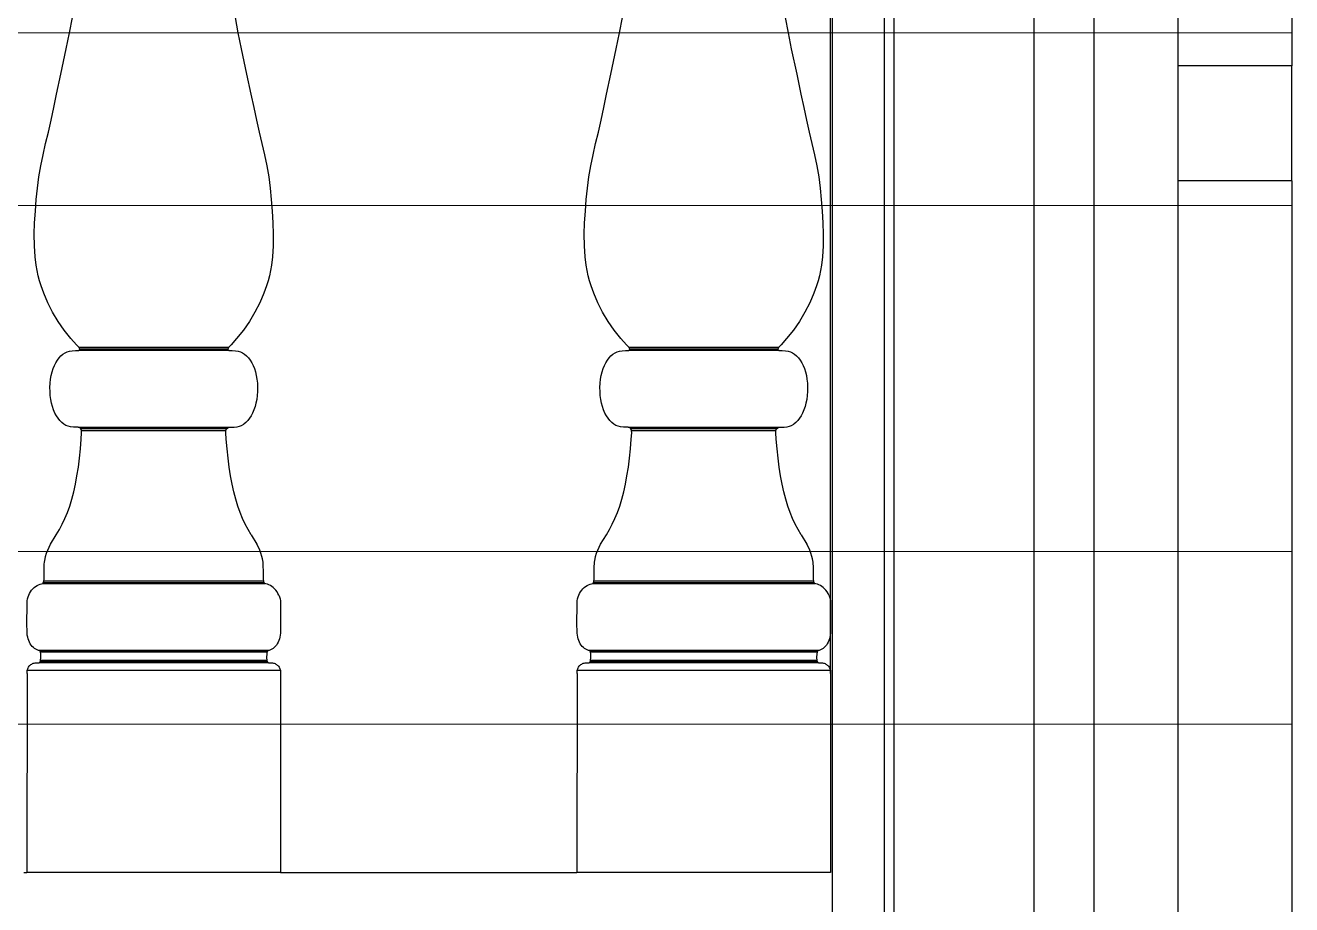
# Model space of a CAD drawing. Header units: inches. Extents: x 37.8 to 126.9, y 5.9 to 51.9.
# Drawn here: x 116.849 to 117.398, y 33.628 to 34.01 of the extents above; entities that cross this region are included whole.
import ezdxf

# ---------------------------------------------------------------- set-up
doc = ezdxf.new("R2010")
doc.units = ezdxf.units.IN
doc.header["$MEASUREMENT"] = 0
doc.layers.add('LAYER1', color=8, linetype='Continuous', lineweight=9)

msp = doc.modelspace()

# ---------------------------------------------------------------- hatches: boundary and pattern name
at = {"layer": 'LAYER1', "true_color": 0xc2b093}
h = msp.add_hatch(dxfattribs=at)
h.set_pattern_fill('ANSI32', color=253, scale=0.6, angle=135)
h.set_pattern_definition([(180, (290.93332, 359.28142), (-1e-17, -0.225), []), (180, (290.85832, 359.35642), (-1e-17, -0.225), [])])
h.paths.add_polyline_path([(106.05653, 37.34228), (106.05653, 37.54228), (106.05653, 37.59228), (106.05653, 37.99228), (106.05653, 38.04228), (106.05653, 38.44228), (106.05653, 38.49228), (106.05653, 38.84228), (107.05653, 38.84228), (107.05653, 38.49228), (107.05653, 38.44228), (107.05653, 38.04228), (107.05653, 37.99228), (107.05653, 37.59228), (107.05653, 37.54228), (107.05653, 37.34228)], flags=16)
h.paths.add_polyline_path([(107.99803, 37.34228), (107.99803, 37.54228), (107.99803, 37.59228), (107.99803, 37.99228), (107.99803, 38.04228), (107.99803, 38.44228), (107.99803, 38.49228), (107.99803, 38.84228), (108.99803, 38.84228), (108.99803, 38.49228), (108.99803, 38.44228), (108.99803, 38.04228), (108.99803, 37.99228), (108.99803, 37.59228), (108.99803, 37.54228), (108.99803, 37.34228)], flags=16)
h.paths.add_polyline_path([(116.59064, 26.14228), (116.59064, 26.94228), (117.19803, 26.94228), (117.19803, 26.14228)])
h.paths.add_polyline_path([(117.39803, 37.34228), (109.19803, 37.34228), (109.19803, 40.69228), (109.19803, 40.99228), (104.09803, 40.99228), (104.09803, 37.34228), (102.15807, 37.34228), (102.15807, 20.54228), (107.51799, 20.54228), (107.51799, 22.74228), (108.71799, 22.74228), (108.71799, 20.54228), (108.91799, 20.54228), (108.91799, 22.74228), (112.11799, 22.74228), (112.11799, 20.54228), (117.39803, 20.54228)])

# ---------------------------------------------------------------- linework, layer by layer
for p, q in [((117.1987, 34.39228), (117.1987, 33.99228)), ((117.2212, 34.39228), (117.2212, 33.99228)), ((117.22551, 34.39228), (117.22551, 33.99228)), ((117.2862, 34.39228), (117.2862, 33.99228)), ((117.3122, 34.39228), (117.3122, 33.99228)), ((117.3487, 34.39228), (117.3487, 33.99228)), ((117.39803, 34.39228), (117.39803, 33.99228)), ((117.19803, 33.99228), (117.19803, 34.24626)), ((116.86793, 34.00648), (116.86922, 34.01314)), ((116.9397, 34.01314), (116.94099, 34.00648)), ((117.1065, 34.00648), (117.10779, 34.01314)), ((117.17827, 34.01314), (117.17956, 34.00648)), ((116.8665, 33.99956), (116.86793, 34.00648)), ((116.94099, 34.00648), (116.94242, 33.99956)), ((117.10507, 33.99956), (117.1065, 34.00648)), ((117.17956, 34.00648), (117.18099, 33.99956)), ((116.86417, 33.98865), (116.8665, 33.99956)), ((116.94242, 33.99956), (116.94475, 33.98865)), ((117.10274, 33.98865), (117.10507, 33.99956)), ((117.18099, 33.99956), (117.18332, 33.98865)), ((117.19803, 33.94228), (117.19803, 33.99228)), ((117.1987, 33.99228), (117.1987, 33.94228)), ((117.2212, 33.99228), (117.2212, 33.94228)), ((117.22551, 33.99228), (117.22551, 33.94228)), ((117.2862, 33.99228), (117.2862, 33.94228)), ((117.3122, 33.99228), (117.3122, 33.94228)), ((117.39803, 33.99228), (117.3487, 33.99228)), ((117.3487, 33.99228), (117.3487, 33.94228)), ((117.39803, 33.94228), (117.39803, 33.99228)), ((116.86231, 33.97987), (116.86417, 33.98865)), ((116.94475, 33.98865), (116.9466, 33.97987)), ((117.10088, 33.97987), (117.10274, 33.98865)), ((117.18332, 33.98865), (117.18517, 33.97987)), ((116.86111, 33.97412), (116.86231, 33.97987)), ((116.9466, 33.97987), (116.9478, 33.97412)), ((117.09969, 33.97412), (117.10088, 33.97987)), ((117.18517, 33.97987), (117.18637, 33.97412)), ((116.85993, 33.96869), (116.86111, 33.97412)), ((116.9478, 33.97412), (116.94898, 33.96869)), ((117.0985, 33.96869), (117.09969, 33.97412)), ((117.18637, 33.97412), (117.18756, 33.96869)), ((116.85873, 33.96352), (116.85993, 33.96869)), ((116.94898, 33.96869), (116.95019, 33.96352)), ((117.0973, 33.96352), (117.0985, 33.96869)), ((117.18756, 33.96869), (117.18876, 33.96352)), ((116.85755, 33.95853), (116.85873, 33.96352)), ((116.95019, 33.96352), (116.95136, 33.95853)), ((117.09612, 33.95853), (117.0973, 33.96352)), ((117.18876, 33.96352), (117.18994, 33.95853)), ((116.85644, 33.95367), (116.85755, 33.95853)), ((116.95136, 33.95853), (116.95247, 33.95367)), ((117.09501, 33.95367), (117.09612, 33.95853)), ((117.18994, 33.95853), (117.19104, 33.95367)), ((116.85545, 33.94887), (116.85644, 33.95367)), ((116.95247, 33.95367), (116.95347, 33.94887)), ((117.09402, 33.94887), (117.09501, 33.95367)), ((117.19104, 33.95367), (117.19204, 33.94887)), ((116.85461, 33.94407), (116.85545, 33.94887)), ((116.95347, 33.94887), (116.9543, 33.94407)), ((117.09318, 33.94407), (117.09402, 33.94887)), ((117.19204, 33.94887), (117.19288, 33.94407)), ((116.85397, 33.9392), (116.85461, 33.94407)), ((116.9543, 33.94407), (116.95494, 33.9392)), ((117.09254, 33.9392), (117.09318, 33.94407)), ((117.19288, 33.94407), (117.19352, 33.9392)), ((117.198, 33.75774), (117.19803, 33.94228)), ((117.1987, 33.94228), (117.1987, 33.54228)), ((117.2212, 33.94228), (117.2212, 33.54228)), ((117.22551, 33.94228), (117.22551, 33.54228)), ((117.2862, 33.94228), (117.2862, 33.54228)), ((117.3122, 33.94228), (117.3122, 33.54228)), ((117.39803, 33.94228), (117.3487, 33.94228)), ((117.3487, 33.94228), (117.3487, 33.54228)), ((117.39803, 33.94228), (117.39803, 33.54228)), ((116.85348, 33.93425), (116.85397, 33.9392)), ((116.95494, 33.9392), (116.95543, 33.93425)), ((117.09206, 33.93425), (117.09254, 33.9392)), ((117.19352, 33.9392), (117.194, 33.93425)), ((116.85309, 33.92922), (116.85348, 33.93425)), ((116.95543, 33.93425), (116.95583, 33.92922)), ((117.09166, 33.92922), (117.09206, 33.93425)), ((117.194, 33.93425), (117.1944, 33.92922)), ((116.85263, 33.91915), (116.85278, 33.92418)), ((116.85278, 33.92418), (116.85309, 33.92922)), ((116.95583, 33.92922), (116.95613, 33.92418)), ((116.95613, 33.92418), (116.95629, 33.91915)), ((117.0912, 33.91915), (117.09136, 33.92418)), ((117.09136, 33.92418), (117.09166, 33.92922)), ((117.1944, 33.92922), (117.1947, 33.92418)), ((117.1947, 33.92418), (117.19486, 33.91915)), ((116.85268, 33.91419), (116.85263, 33.91915)), ((116.95629, 33.91915), (116.95624, 33.91419)), ((117.09125, 33.91419), (117.0912, 33.91915)), ((117.19486, 33.91915), (117.19481, 33.91419)), ((116.85299, 33.90932), (116.85268, 33.91419)), ((116.95624, 33.91419), (116.95593, 33.90932)), ((117.09156, 33.90932), (117.09125, 33.91419)), ((117.19481, 33.91419), (117.1945, 33.90932)), ((116.85342, 33.90576), (116.85299, 33.90932)), ((116.95593, 33.90932), (116.9555, 33.90576)), ((117.09199, 33.90576), (117.09156, 33.90932)), ((117.1945, 33.90932), (117.19407, 33.90576)), ((116.85382, 33.90345), (116.85342, 33.90576)), ((116.85431, 33.90117), (116.85382, 33.90345)), ((116.95509, 33.90345), (116.9546, 33.90117)), ((116.9555, 33.90576), (116.95509, 33.90345)), ((117.09239, 33.90345), (117.09199, 33.90576)), ((117.09289, 33.90117), (117.09239, 33.90345)), ((117.19367, 33.90345), (117.19317, 33.90117)), ((117.19407, 33.90576), (117.19367, 33.90345)), ((116.8549, 33.89895), (116.85431, 33.90117)), ((116.85557, 33.89676), (116.8549, 33.89895)), ((116.85672, 33.89355), (116.85557, 33.89676)), ((116.95335, 33.89676), (116.9522, 33.89355)), ((116.95402, 33.89895), (116.95335, 33.89676)), ((116.9546, 33.90117), (116.95402, 33.89895)), ((117.09347, 33.89895), (117.09289, 33.90117)), ((117.09414, 33.89676), (117.09347, 33.89895)), ((117.09529, 33.89355), (117.09414, 33.89676)), ((117.19192, 33.89676), (117.19077, 33.89355)), ((117.19259, 33.89895), (117.19192, 33.89676)), ((117.19317, 33.90117), (117.19259, 33.89895)), ((116.85851, 33.88937), (116.85672, 33.89355)), ((116.9522, 33.89355), (116.95041, 33.88937)), ((117.09708, 33.88937), (117.09529, 33.89355)), ((117.19077, 33.89355), (117.18898, 33.88937)), ((116.86058, 33.88531), (116.85851, 33.88937)), ((116.95041, 33.88937), (116.94833, 33.88531)), ((117.09916, 33.88531), (117.09708, 33.88937)), ((117.18898, 33.88937), (117.1869, 33.88531)), ((116.86295, 33.88138), (116.86058, 33.88531)), ((116.86561, 33.87758), (116.86295, 33.88138)), ((116.94596, 33.88138), (116.94331, 33.87758)), ((116.94833, 33.88531), (116.94596, 33.88138)), ((117.10152, 33.88138), (117.09916, 33.88531)), ((117.10418, 33.87758), (117.10152, 33.88138)), ((117.18454, 33.88138), (117.18188, 33.87758)), ((117.1869, 33.88531), (117.18454, 33.88138)), ((116.86855, 33.87389), (116.86561, 33.87758)), ((116.94331, 33.87758), (116.94036, 33.87389)), ((117.10712, 33.87389), (117.10418, 33.87758)), ((117.18188, 33.87758), (117.17893, 33.87389)), ((116.87095, 33.87121), (116.86855, 33.87389)), ((116.87205, 33.86997), (116.87095, 33.87121)), ((116.87175, 33.86875), (116.87224, 33.86896)), ((116.93687, 33.86997), (116.87205, 33.86997)), ((116.87234, 33.86937), (116.87205, 33.86997)), ((116.87224, 33.86896), (116.87234, 33.86937)), ((116.89803, 33.86896), (116.87224, 33.86896)), ((116.89803, 33.86937), (116.87234, 33.86937)), ((116.93658, 33.86937), (116.89803, 33.86937)), ((116.93668, 33.86896), (116.89803, 33.86896)), ((116.93687, 33.86997), (116.93658, 33.86937)), ((116.93658, 33.86937), (116.93668, 33.86896)), ((116.93668, 33.86896), (116.93717, 33.86875)), ((116.93796, 33.87121), (116.93687, 33.86997)), ((116.94036, 33.87389), (116.93796, 33.87121)), ((117.10952, 33.87121), (117.10712, 33.87389)), ((117.11062, 33.86997), (117.10952, 33.87121)), ((117.11032, 33.86875), (117.11081, 33.86896)), ((117.17544, 33.86997), (117.11062, 33.86997)), ((117.11091, 33.86937), (117.11062, 33.86997)), ((117.11081, 33.86896), (117.11091, 33.86937)), ((117.17525, 33.86896), (117.11081, 33.86896)), ((117.17515, 33.86937), (117.11091, 33.86937)), ((117.17544, 33.86997), (117.17515, 33.86937)), ((117.17515, 33.86937), (117.17525, 33.86896)), ((117.17525, 33.86896), (117.17574, 33.86875)), ((117.17653, 33.87121), (117.17544, 33.86997)), ((117.17893, 33.87389), (117.17653, 33.87121)), ((116.86195, 33.86343), (116.86263, 33.86455)), ((116.86263, 33.86455), (116.86338, 33.86554)), ((116.86338, 33.86554), (116.86419, 33.86641)), ((116.86419, 33.86641), (116.86505, 33.86714)), ((116.86505, 33.86714), (116.86596, 33.86773)), ((116.86596, 33.86773), (116.86691, 33.86818)), ((116.86691, 33.86818), (116.8679, 33.86847)), ((116.8679, 33.86847), (116.86902, 33.86864)), ((116.86902, 33.86864), (116.87049, 33.86871)), ((116.87049, 33.86871), (116.87175, 33.86875)), ((116.89803, 33.86875), (116.87175, 33.86875)), ((116.93717, 33.86875), (116.89803, 33.86875)), ((116.93717, 33.86875), (116.93843, 33.86871)), ((116.93843, 33.86871), (116.9399, 33.86864)), ((116.9399, 33.86864), (116.94102, 33.86847)), ((116.94102, 33.86847), (116.94201, 33.86818)), ((116.94201, 33.86818), (116.94296, 33.86773)), ((116.94296, 33.86773), (116.94387, 33.86714)), ((116.94387, 33.86714), (116.94473, 33.86641)), ((116.94473, 33.86641), (116.94553, 33.86554)), ((116.94553, 33.86554), (116.94628, 33.86455)), ((116.94628, 33.86455), (116.94696, 33.86343)), ((117.10052, 33.86343), (117.10121, 33.86455)), ((117.10121, 33.86455), (117.10195, 33.86554)), ((117.10195, 33.86554), (117.10276, 33.86641)), ((117.10276, 33.86641), (117.10362, 33.86714)), ((117.10362, 33.86714), (117.10453, 33.86773)), ((117.10453, 33.86773), (117.10548, 33.86818)), ((117.10548, 33.86818), (117.10647, 33.86847)), ((117.10647, 33.86847), (117.10759, 33.86864)), ((117.10759, 33.86864), (117.10906, 33.86871)), ((117.10906, 33.86871), (117.11032, 33.86875)), ((117.17574, 33.86875), (117.11032, 33.86875)), ((117.17574, 33.86875), (117.177, 33.86871)), ((117.177, 33.86871), (117.17847, 33.86864)), ((117.17847, 33.86864), (117.17959, 33.86847)), ((117.17959, 33.86847), (117.18058, 33.86818)), ((117.18058, 33.86818), (117.18153, 33.86773)), ((117.18153, 33.86773), (117.18244, 33.86714)), ((117.18244, 33.86714), (117.1833, 33.86641)), ((117.1833, 33.86641), (117.18411, 33.86554)), ((117.18411, 33.86554), (117.18485, 33.86455)), ((117.18485, 33.86455), (117.18554, 33.86343)), ((116.85997, 33.85787), (116.86035, 33.85941)), ((116.86035, 33.85941), (116.8608, 33.86086)), ((116.8608, 33.86086), (116.86134, 33.8622)), ((116.86134, 33.8622), (116.86195, 33.86343)), ((116.94696, 33.86343), (116.94758, 33.8622)), ((116.94758, 33.8622), (116.94811, 33.86086)), ((116.94811, 33.86086), (116.94857, 33.85941)), ((116.94857, 33.85941), (116.94894, 33.85787)), ((117.09855, 33.85787), (117.09892, 33.85941)), ((117.09892, 33.85941), (117.09937, 33.86086)), ((117.09937, 33.86086), (117.09991, 33.8622)), ((117.09991, 33.8622), (117.10052, 33.86343)), ((117.18554, 33.86343), (117.18615, 33.8622)), ((117.18615, 33.8622), (117.18669, 33.86086)), ((117.18669, 33.86086), (117.18714, 33.85941)), ((117.18714, 33.85941), (117.18751, 33.85787)), ((116.85943, 33.85274), (116.85951, 33.85452)), ((116.85945, 33.85097), (116.85943, 33.85274)), ((116.85951, 33.85452), (116.8597, 33.85624)), ((116.8597, 33.85624), (116.85997, 33.85787)), ((116.94894, 33.85787), (116.94922, 33.85624)), ((116.94922, 33.85624), (116.9494, 33.85452)), ((116.9494, 33.85452), (116.94948, 33.85274)), ((116.94948, 33.85274), (116.94946, 33.85097)), ((117.098, 33.85274), (117.09809, 33.85452)), ((117.09803, 33.85097), (117.098, 33.85274)), ((117.09809, 33.85452), (117.09827, 33.85624)), ((117.09827, 33.85624), (117.09855, 33.85787)), ((117.18751, 33.85787), (117.18779, 33.85624)), ((117.18779, 33.85624), (117.18797, 33.85452)), ((117.18797, 33.85452), (117.18805, 33.85274)), ((117.18805, 33.85274), (117.18803, 33.85097)), ((116.85958, 33.8492), (116.85945, 33.85097)), ((116.8598, 33.8475), (116.85958, 33.8492)), ((116.86012, 33.84589), (116.8598, 33.8475)), ((116.94911, 33.8475), (116.94879, 33.84589)), ((116.94933, 33.8492), (116.94911, 33.8475)), ((116.94946, 33.85097), (116.94933, 33.8492)), ((117.09815, 33.8492), (117.09803, 33.85097)), ((117.09838, 33.8475), (117.09815, 33.8492)), ((117.0987, 33.84589), (117.09838, 33.8475)), ((117.18768, 33.8475), (117.18736, 33.84589)), ((117.18791, 33.8492), (117.18768, 33.8475)), ((117.18803, 33.85097), (117.18791, 33.8492)), ((116.86053, 33.84436), (116.86012, 33.84589)), ((116.86103, 33.84293), (116.86053, 33.84436)), ((116.8616, 33.84161), (116.86103, 33.84293)), ((116.86224, 33.8404), (116.8616, 33.84161)), ((116.94732, 33.84161), (116.94668, 33.8404)), ((116.94789, 33.84293), (116.94732, 33.84161)), ((116.94838, 33.84436), (116.94789, 33.84293)), ((116.94879, 33.84589), (116.94838, 33.84436)), ((117.0991, 33.84436), (117.0987, 33.84589)), ((117.0996, 33.84293), (117.0991, 33.84436)), ((117.10017, 33.84161), (117.0996, 33.84293)), ((117.10081, 33.8404), (117.10017, 33.84161)), ((117.18589, 33.84161), (117.18525, 33.8404)), ((117.18646, 33.84293), (117.18589, 33.84161)), ((117.18695, 33.84436), (117.18646, 33.84293)), ((117.18736, 33.84589), (117.18695, 33.84436)), ((116.86295, 33.8393), (116.86224, 33.8404)), ((116.86372, 33.83833), (116.86295, 33.8393)), ((116.86455, 33.83749), (116.86372, 33.83833)), ((116.86543, 33.83679), (116.86455, 33.83749)), ((116.86636, 33.83624), (116.86543, 33.83679)), ((116.86733, 33.83585), (116.86636, 33.83624)), ((116.94158, 33.83585), (116.94255, 33.83624)), ((116.94255, 33.83624), (116.94348, 33.83679)), ((116.94436, 33.83749), (116.94348, 33.83679)), ((116.94519, 33.83833), (116.94436, 33.83749)), ((116.94596, 33.8393), (116.94519, 33.83833)), ((116.94668, 33.8404), (116.94596, 33.8393)), ((117.10152, 33.8393), (117.10081, 33.8404)), ((117.10229, 33.83833), (117.10152, 33.8393)), ((117.10313, 33.83749), (117.10229, 33.83833)), ((117.10401, 33.83679), (117.10313, 33.83749)), ((117.10493, 33.83624), (117.10401, 33.83679)), ((117.1059, 33.83585), (117.10493, 33.83624)), ((117.18016, 33.83585), (117.18112, 33.83624)), ((117.18112, 33.83624), (117.18205, 33.83679)), ((117.18293, 33.83749), (117.18205, 33.83679)), ((117.18376, 33.83833), (117.18293, 33.83749)), ((117.18454, 33.8393), (117.18376, 33.83833)), ((117.18525, 33.8404), (117.18454, 33.8393)), ((116.86834, 33.83561), (116.86733, 33.83585)), ((116.86961, 33.83548), (116.86834, 33.83561)), ((116.87079, 33.83543), (116.86961, 33.83548)), ((116.87167, 33.83541), (116.87079, 33.83543)), ((116.87237, 33.83518), (116.87167, 33.83541)), ((116.87167, 33.83541), (116.89803, 33.83541)), ((116.87286, 33.8347), (116.87237, 33.83518)), ((116.87237, 33.83518), (116.89803, 33.83518)), ((116.87313, 33.83397), (116.87286, 33.8347)), ((116.89803, 33.8347), (116.87286, 33.8347)), ((116.87301, 33.83027), (116.87318, 33.833)), ((116.87318, 33.833), (116.87313, 33.83397)), ((116.87313, 33.83397), (116.89803, 33.83397)), ((116.89803, 33.83541), (116.93725, 33.83541)), ((116.89803, 33.83518), (116.93654, 33.83518)), ((116.93605, 33.8347), (116.89803, 33.8347)), ((116.89803, 33.83397), (116.93578, 33.83397)), ((116.93573, 33.833), (116.93578, 33.83397)), ((116.9359, 33.83027), (116.93573, 33.833)), ((116.93578, 33.83397), (116.93605, 33.8347)), ((116.93605, 33.8347), (116.93654, 33.83518)), ((116.93654, 33.83518), (116.93725, 33.83541)), ((116.93725, 33.83541), (116.93812, 33.83543)), ((116.93812, 33.83543), (116.93931, 33.83548)), ((116.93931, 33.83548), (116.94057, 33.83561)), ((116.94057, 33.83561), (116.94158, 33.83585)), ((117.10691, 33.83561), (117.1059, 33.83585)), ((117.10818, 33.83548), (117.10691, 33.83561)), ((117.10937, 33.83543), (117.10818, 33.83548)), ((117.11024, 33.83541), (117.10937, 33.83543)), ((117.11094, 33.83518), (117.11024, 33.83541)), ((117.11024, 33.83541), (117.17582, 33.83541)), ((117.11143, 33.8347), (117.11094, 33.83518)), ((117.11094, 33.83518), (117.17511, 33.83518)), ((117.17463, 33.8347), (117.11143, 33.8347)), ((117.1117, 33.83397), (117.11143, 33.8347)), ((117.11158, 33.83027), (117.11176, 33.833)), ((117.1117, 33.83397), (117.17435, 33.83397)), ((117.11176, 33.833), (117.1117, 33.83397)), ((117.1743, 33.833), (117.17435, 33.83397)), ((117.17447, 33.83027), (117.1743, 33.833)), ((117.17435, 33.83397), (117.17463, 33.8347)), ((117.17463, 33.8347), (117.17511, 33.83518)), ((117.17511, 33.83518), (117.17582, 33.83541)), ((117.17582, 33.83541), (117.17669, 33.83543)), ((117.17669, 33.83543), (117.17788, 33.83548)), ((117.17788, 33.83548), (117.17914, 33.83561)), ((117.17914, 33.83561), (117.18016, 33.83585)), ((116.87225, 33.82197), (116.87267, 33.82604)), ((116.87267, 33.82604), (116.87301, 33.83027)), ((116.93624, 33.82604), (116.9359, 33.83027)), ((116.93667, 33.82197), (116.93624, 33.82604)), ((117.11082, 33.82197), (117.11124, 33.82604)), ((117.11124, 33.82604), (117.11158, 33.83027)), ((117.17482, 33.82604), (117.17447, 33.83027)), ((117.17524, 33.82197), (117.17482, 33.82604)), ((116.87174, 33.81807), (116.87225, 33.82197)), ((116.93717, 33.81807), (116.93667, 33.82197)), ((117.11031, 33.81807), (117.11082, 33.82197)), ((117.17575, 33.81807), (117.17524, 33.82197)), ((116.87048, 33.81078), (116.87115, 33.81434)), ((116.87115, 33.81434), (116.87174, 33.81807)), ((116.93776, 33.81434), (116.93717, 33.81807)), ((116.93843, 33.81078), (116.93776, 33.81434)), ((117.10905, 33.81078), (117.10972, 33.81434)), ((117.10972, 33.81434), (117.11031, 33.81807)), ((117.17633, 33.81434), (117.17575, 33.81807)), ((117.177, 33.81078), (117.17633, 33.81434)), ((116.86973, 33.80739), (116.87048, 33.81078)), ((116.93918, 33.80739), (116.93843, 33.81078)), ((117.1083, 33.80739), (117.10905, 33.81078)), ((117.17775, 33.80739), (117.177, 33.81078)), ((116.86799, 33.80119), (116.8689, 33.80418)), ((116.8689, 33.80418), (116.86973, 33.80739)), ((116.94002, 33.80418), (116.93918, 33.80739)), ((116.94093, 33.80119), (116.94002, 33.80418)), ((117.10656, 33.80119), (117.10747, 33.80418)), ((117.10747, 33.80418), (117.1083, 33.80739)), ((117.17859, 33.80418), (117.17775, 33.80739)), ((117.1795, 33.80119), (117.17859, 33.80418)), ((116.86592, 33.79583), (116.86699, 33.79842)), ((116.86699, 33.79842), (116.86799, 33.80119)), ((116.94192, 33.79842), (116.94093, 33.80119)), ((116.943, 33.79583), (116.94192, 33.79842)), ((117.10449, 33.79583), (117.10556, 33.79842)), ((117.10556, 33.79842), (117.10656, 33.80119)), ((117.1805, 33.79842), (117.1795, 33.80119)), ((117.18157, 33.79583), (117.1805, 33.79842)), ((116.86352, 33.79102), (116.86476, 33.79338)), ((116.86476, 33.79338), (116.86592, 33.79583)), ((116.94416, 33.79338), (116.943, 33.79583)), ((116.9454, 33.79102), (116.94416, 33.79338)), ((117.10209, 33.79102), (117.10333, 33.79338)), ((117.10333, 33.79338), (117.10449, 33.79583)), ((117.18273, 33.79338), (117.18157, 33.79583)), ((117.18397, 33.79102), (117.18273, 33.79338)), ((116.85973, 33.7847), (116.86219, 33.78871)), ((116.86219, 33.78871), (116.86352, 33.79102)), ((116.94673, 33.78871), (116.9454, 33.79102)), ((116.94673, 33.78871), (116.94919, 33.7847)), ((117.0983, 33.7847), (117.10076, 33.78871)), ((117.10076, 33.78871), (117.10209, 33.79102)), ((117.1853, 33.78871), (117.18397, 33.79102)), ((117.1853, 33.78871), (117.18776, 33.7847)), ((116.85795, 33.78082), (116.85846, 33.78217)), ((116.85846, 33.78217), (116.85906, 33.78347)), ((116.85906, 33.78347), (116.85973, 33.7847)), ((116.94986, 33.78347), (116.94919, 33.7847)), ((116.95045, 33.78217), (116.94986, 33.78347)), ((116.95096, 33.78082), (116.95045, 33.78217)), ((117.09653, 33.78082), (117.09703, 33.78217)), ((117.09703, 33.78217), (117.09763, 33.78347)), ((117.09763, 33.78347), (117.0983, 33.7847)), ((117.18843, 33.78347), (117.18776, 33.7847)), ((117.18902, 33.78217), (117.18843, 33.78347)), ((117.18953, 33.78082), (117.18902, 33.78217)), ((116.85694, 33.77534), (116.85698, 33.7761)), ((116.85698, 33.7761), (116.85706, 33.77685)), ((116.85706, 33.77685), (116.85716, 33.77759)), ((116.85716, 33.77759), (116.85729, 33.77833)), ((116.85729, 33.77833), (116.85754, 33.77941)), ((116.85754, 33.77941), (116.85795, 33.78082)), ((116.95137, 33.77941), (116.95096, 33.78082)), ((116.95162, 33.77833), (116.95137, 33.77941)), ((116.95175, 33.77759), (116.95162, 33.77833)), ((116.95186, 33.77685), (116.95175, 33.77759)), ((116.95193, 33.7761), (116.95186, 33.77685)), ((116.95198, 33.77534), (116.95193, 33.7761)), ((117.09551, 33.77534), (117.09556, 33.7761)), ((117.09556, 33.7761), (117.09563, 33.77685)), ((117.09563, 33.77685), (117.09574, 33.77759)), ((117.09574, 33.77759), (117.09587, 33.77833)), ((117.09587, 33.77833), (117.09611, 33.77941)), ((117.09611, 33.77941), (117.09653, 33.78082)), ((117.18995, 33.77941), (117.18953, 33.78082)), ((117.19019, 33.77833), (117.18995, 33.77941)), ((117.19032, 33.77759), (117.19019, 33.77833)), ((117.19043, 33.77685), (117.19032, 33.77759)), ((117.1905, 33.7761), (117.19043, 33.77685)), ((117.19055, 33.77534), (117.1905, 33.7761)), ((116.85686, 33.76959), (116.85691, 33.77295)), ((116.85691, 33.77295), (116.85694, 33.77534)), ((116.95201, 33.77295), (116.95198, 33.77534)), ((116.95205, 33.76959), (116.95201, 33.77295)), ((117.09543, 33.76959), (117.09548, 33.77295)), ((117.09548, 33.77295), (117.09551, 33.77534)), ((117.19058, 33.77295), (117.19055, 33.77534)), ((117.19062, 33.76959), (117.19058, 33.77295)), ((116.85101, 33.76404), (116.85149, 33.7647)), ((116.85149, 33.7647), (116.85203, 33.7653)), ((116.85203, 33.7653), (116.8526, 33.76584)), ((116.8526, 33.76584), (116.85321, 33.76633)), ((116.85321, 33.76633), (116.85384, 33.76674)), ((116.85384, 33.76674), (116.85449, 33.76709)), ((116.85449, 33.76709), (116.85514, 33.76736)), ((116.85514, 33.76736), (116.8558, 33.76755)), ((116.8558, 33.76755), (116.85628, 33.76765)), ((116.85628, 33.76765), (116.85655, 33.76797)), ((116.85628, 33.76765), (116.89803, 33.76765)), ((116.85655, 33.76797), (116.85674, 33.76861)), ((116.95237, 33.76797), (116.85655, 33.76797)), ((116.85674, 33.76861), (116.85686, 33.76959)), ((116.89803, 33.76861), (116.85674, 33.76861)), ((116.95217, 33.76861), (116.89803, 33.76861)), ((116.89803, 33.76765), (116.95263, 33.76765)), ((116.95217, 33.76861), (116.95205, 33.76959)), ((116.95237, 33.76797), (116.95217, 33.76861)), ((116.95263, 33.76765), (116.95237, 33.76797)), ((116.95312, 33.76755), (116.95263, 33.76765)), ((116.95377, 33.76736), (116.95312, 33.76755)), ((116.95443, 33.76709), (116.95377, 33.76736)), ((116.95507, 33.76674), (116.95443, 33.76709)), ((116.95571, 33.76633), (116.95507, 33.76674)), ((116.95631, 33.76584), (116.95571, 33.76633)), ((116.95689, 33.7653), (116.95631, 33.76584)), ((116.95742, 33.7647), (116.95689, 33.7653)), ((116.95791, 33.76404), (116.95742, 33.7647)), ((117.08958, 33.76404), (117.09006, 33.7647)), ((117.09006, 33.7647), (117.0906, 33.7653)), ((117.0906, 33.7653), (117.09117, 33.76584)), ((117.09117, 33.76584), (117.09178, 33.76633)), ((117.09178, 33.76633), (117.09241, 33.76674)), ((117.09241, 33.76674), (117.09306, 33.76709)), ((117.09306, 33.76709), (117.09371, 33.76736)), ((117.09371, 33.76736), (117.09437, 33.76755)), ((117.09437, 33.76755), (117.09485, 33.76765)), ((117.09485, 33.76765), (117.09512, 33.76797)), ((117.09485, 33.76765), (117.1912, 33.76765)), ((117.09512, 33.76797), (117.09531, 33.76861)), ((117.19094, 33.76797), (117.09512, 33.76797)), ((117.09531, 33.76861), (117.09543, 33.76959)), ((117.19074, 33.76861), (117.09531, 33.76861)), ((117.19074, 33.76861), (117.19062, 33.76959)), ((117.19094, 33.76797), (117.19074, 33.76861)), ((117.1912, 33.76765), (117.19094, 33.76797)), ((117.19169, 33.76755), (117.1912, 33.76765)), ((117.19234, 33.76736), (117.19169, 33.76755)), ((117.193, 33.76709), (117.19234, 33.76736)), ((117.19365, 33.76674), (117.193, 33.76709)), ((117.19428, 33.76633), (117.19365, 33.76674)), ((117.19488, 33.76584), (117.19428, 33.76633)), ((117.19546, 33.7653), (117.19488, 33.76584)), ((117.19599, 33.7647), (117.19546, 33.7653)), ((117.19648, 33.76404), (117.19599, 33.7647)), ((116.84948, 33.75774), (116.84956, 33.76009)), ((116.84956, 33.76009), (116.84969, 33.76099)), ((116.84969, 33.76099), (116.84991, 33.76181)), ((116.84991, 33.76181), (116.85021, 33.76259)), ((116.85021, 33.76259), (116.85057, 33.76334)), ((116.85057, 33.76334), (116.85101, 33.76404)), ((116.95834, 33.76334), (116.95791, 33.76404)), ((116.95871, 33.76259), (116.95834, 33.76334)), ((116.95871, 33.76259), (116.95901, 33.76181)), ((116.95901, 33.76181), (116.95922, 33.76099)), ((116.95922, 33.76099), (116.95936, 33.76009)), ((116.95936, 33.76009), (116.95943, 33.75774)), ((117.08805, 33.75774), (117.08813, 33.76009)), ((117.08813, 33.76009), (117.08826, 33.76099)), ((117.08826, 33.76099), (117.08848, 33.76181)), ((117.08848, 33.76181), (117.08878, 33.76259)), ((117.08878, 33.76259), (117.08914, 33.76334)), ((117.08914, 33.76334), (117.08958, 33.76404)), ((117.19691, 33.76334), (117.19648, 33.76404)), ((117.19728, 33.76259), (117.19691, 33.76334)), ((117.19728, 33.76259), (117.19758, 33.76181)), ((117.19758, 33.76181), (117.1978, 33.76099)), ((117.1978, 33.76099), (117.19793, 33.76009)), ((117.19793, 33.76009), (117.198, 33.75774)), ((116.84946, 33.75068), (116.84948, 33.75774)), ((116.95943, 33.75774), (116.95945, 33.75068)), ((117.08803, 33.75068), (117.08805, 33.75774)), ((117.19797, 33.74614), (117.198, 33.75774)), ((117.198, 33.75774), (117.19803, 33.75068)), ((116.84952, 33.74614), (116.84946, 33.75068)), ((116.95945, 33.75068), (116.95939, 33.74614)), ((117.08809, 33.74614), (117.08803, 33.75068)), ((117.19803, 33.75068), (117.19797, 33.74614)), ((116.84961, 33.74521), (116.84952, 33.74614)), ((116.84976, 33.74439), (116.84961, 33.74521)), ((116.84996, 33.7436), (116.84976, 33.74439)), ((116.85022, 33.74286), (116.84996, 33.7436)), ((116.85053, 33.74215), (116.85022, 33.74286)), ((116.95869, 33.74286), (116.95838, 33.74215)), ((116.95895, 33.7436), (116.95869, 33.74286)), ((116.95916, 33.74439), (116.95895, 33.7436)), ((116.95931, 33.74521), (116.95916, 33.74439)), ((116.95939, 33.74614), (116.95931, 33.74521)), ((117.08818, 33.74521), (117.08809, 33.74614)), ((117.08833, 33.74439), (117.08818, 33.74521)), ((117.08853, 33.7436), (117.08833, 33.74439)), ((117.08879, 33.74286), (117.08853, 33.7436)), ((117.08911, 33.74215), (117.08879, 33.74286)), ((117.19726, 33.74286), (117.19695, 33.74215)), ((117.19752, 33.7436), (117.19726, 33.74286)), ((117.19773, 33.74439), (117.19752, 33.7436)), ((117.19788, 33.74521), (117.19773, 33.74439)), ((117.19797, 33.74614), (117.19788, 33.74521)), ((117.19799, 33.72854), (117.19797, 33.74614)), ((116.85089, 33.74149), (116.85053, 33.74215)), ((116.8513, 33.74089), (116.85089, 33.74149)), ((116.85174, 33.74034), (116.8513, 33.74089)), ((116.85222, 33.73985), (116.85174, 33.74034)), ((116.85273, 33.73943), (116.85222, 33.73985)), ((116.85328, 33.73908), (116.85273, 33.73943)), ((116.85385, 33.7388), (116.85328, 33.73908)), ((116.85444, 33.73861), (116.85385, 33.7388)), ((116.8549, 33.73851), (116.85444, 33.73861)), ((116.85516, 33.73829), (116.8549, 33.73851)), ((116.89803, 33.73851), (116.8549, 33.73851)), ((116.85535, 33.73783), (116.85516, 33.73829)), ((116.89803, 33.73829), (116.85516, 33.73829)), ((116.85547, 33.73711), (116.85535, 33.73783)), ((116.89803, 33.73783), (116.85535, 33.73783)), ((116.95402, 33.73851), (116.89803, 33.73851)), ((116.95376, 33.73829), (116.89803, 33.73829)), ((116.95356, 33.73783), (116.89803, 33.73783)), ((116.95356, 33.73783), (116.95344, 33.73711)), ((116.95376, 33.73829), (116.95356, 33.73783)), ((116.95402, 33.73851), (116.95376, 33.73829)), ((116.95448, 33.73861), (116.95402, 33.73851)), ((116.95507, 33.7388), (116.95448, 33.73861)), ((116.95564, 33.73908), (116.95507, 33.7388)), ((116.95618, 33.73943), (116.95564, 33.73908)), ((116.9567, 33.73985), (116.95618, 33.73943)), ((116.95718, 33.74034), (116.9567, 33.73985)), ((116.95762, 33.74089), (116.95718, 33.74034)), ((116.95802, 33.74149), (116.95762, 33.74089)), ((116.95838, 33.74215), (116.95802, 33.74149)), ((117.08946, 33.74149), (117.08911, 33.74215)), ((117.08987, 33.74089), (117.08946, 33.74149)), ((117.09031, 33.74034), (117.08987, 33.74089)), ((117.09079, 33.73985), (117.09031, 33.74034)), ((117.0913, 33.73943), (117.09079, 33.73985)), ((117.09185, 33.73908), (117.0913, 33.73943)), ((117.09242, 33.7388), (117.09185, 33.73908)), ((117.09301, 33.73861), (117.09242, 33.7388)), ((117.09347, 33.73851), (117.09301, 33.73861)), ((117.19259, 33.73851), (117.09347, 33.73851)), ((117.09373, 33.73829), (117.09347, 33.73851)), ((117.19233, 33.73829), (117.09373, 33.73829)), ((117.09392, 33.73783), (117.09373, 33.73829)), ((117.09405, 33.73711), (117.09392, 33.73783)), ((117.19214, 33.73783), (117.09392, 33.73783)), ((117.19214, 33.73783), (117.19201, 33.73711)), ((117.19233, 33.73829), (117.19214, 33.73783)), ((117.19259, 33.73851), (117.19233, 33.73829)), ((117.19305, 33.73861), (117.19259, 33.73851)), ((117.19364, 33.7388), (117.19305, 33.73861)), ((117.19421, 33.73908), (117.19364, 33.7388)), ((117.19475, 33.73943), (117.19421, 33.73908)), ((117.19527, 33.73985), (117.19475, 33.73943)), ((117.19575, 33.74034), (117.19527, 33.73985)), ((117.19619, 33.74089), (117.19575, 33.74034)), ((117.19659, 33.74149), (117.19619, 33.74089)), ((117.19695, 33.74215), (117.19659, 33.74149)), ((116.85013, 33.73139), (116.85035, 33.73171)), ((116.85035, 33.73171), (116.8506, 33.732)), ((116.8506, 33.732), (116.85088, 33.73227)), ((116.85088, 33.73227), (116.85117, 33.7325)), ((116.85117, 33.7325), (116.8515, 33.73271)), ((116.8515, 33.73271), (116.85184, 33.73288)), ((116.85184, 33.73288), (116.85219, 33.73301)), ((116.85219, 33.73301), (116.85256, 33.73311)), ((116.85256, 33.73311), (116.85297, 33.73316)), ((116.85297, 33.73316), (116.85361, 33.73319)), ((116.85361, 33.73319), (116.85427, 33.7332)), ((116.85427, 33.7332), (116.85475, 33.73328)), ((116.85475, 33.73328), (116.85511, 33.73361)), ((116.89803, 33.73328), (116.85475, 33.73328)), ((116.85511, 33.73361), (116.85537, 33.7342)), ((116.89803, 33.73361), (116.85511, 33.73361)), ((116.85537, 33.7342), (116.85553, 33.73558)), ((116.95355, 33.7342), (116.85537, 33.7342)), ((116.85553, 33.73558), (116.85547, 33.73711)), ((116.9538, 33.73361), (116.89803, 33.73361)), ((116.95417, 33.73328), (116.89803, 33.73328)), ((116.95344, 33.73711), (116.95338, 33.73558)), ((116.95338, 33.73558), (116.95355, 33.7342)), ((116.95355, 33.7342), (116.9538, 33.73361)), ((116.9538, 33.73361), (116.95417, 33.73328)), ((116.95417, 33.73328), (116.95465, 33.7332)), ((116.95465, 33.7332), (116.95531, 33.73319)), ((116.95531, 33.73319), (116.95595, 33.73316)), ((116.95595, 33.73316), (116.95635, 33.73311)), ((116.95635, 33.73311), (116.95672, 33.73301)), ((116.95672, 33.73301), (116.95708, 33.73288)), ((116.95708, 33.73288), (116.95742, 33.73271)), ((116.95742, 33.73271), (116.95774, 33.7325)), ((116.95774, 33.7325), (116.95804, 33.73227)), ((116.95804, 33.73227), (116.95832, 33.732)), ((116.95832, 33.732), (116.95857, 33.73171)), ((116.95857, 33.73171), (116.95879, 33.73139)), ((117.0887, 33.73139), (117.08892, 33.73171)), ((117.08892, 33.73171), (117.08917, 33.732)), ((117.08917, 33.732), (117.08945, 33.73227)), ((117.08945, 33.73227), (117.08975, 33.7325)), ((117.08975, 33.7325), (117.09007, 33.73271)), ((117.09007, 33.73271), (117.09041, 33.73288)), ((117.09041, 33.73288), (117.09076, 33.73301)), ((117.09076, 33.73301), (117.09114, 33.73311)), ((117.09114, 33.73311), (117.09154, 33.73316)), ((117.09154, 33.73316), (117.09218, 33.73319)), ((117.09218, 33.73319), (117.09284, 33.7332)), ((117.09284, 33.7332), (117.09332, 33.73328)), ((117.09332, 33.73328), (117.09369, 33.73361)), ((117.19274, 33.73328), (117.09332, 33.73328)), ((117.09369, 33.73361), (117.09394, 33.7342)), ((117.19237, 33.73361), (117.09369, 33.73361)), ((117.09394, 33.7342), (117.0941, 33.73558)), ((117.19212, 33.7342), (117.09394, 33.7342)), ((117.0941, 33.73558), (117.09405, 33.73711)), ((117.19201, 33.73711), (117.19196, 33.73558)), ((117.19196, 33.73558), (117.19212, 33.7342)), ((117.19212, 33.7342), (117.19237, 33.73361)), ((117.19237, 33.73361), (117.19274, 33.73328)), ((117.19274, 33.73328), (117.19322, 33.7332)), ((117.19322, 33.7332), (117.19388, 33.73319)), ((117.19388, 33.73319), (117.19452, 33.73316)), ((117.19452, 33.73316), (117.19492, 33.73311)), ((117.19492, 33.73311), (117.19529, 33.73301)), ((117.19529, 33.73301), (117.19565, 33.73288)), ((117.19565, 33.73288), (117.19599, 33.73271)), ((117.19599, 33.73271), (117.19631, 33.7325)), ((117.19631, 33.7325), (117.19661, 33.73227)), ((117.19661, 33.73227), (117.19689, 33.732)), ((117.19689, 33.732), (117.19714, 33.73171)), ((117.19714, 33.73171), (117.19736, 33.73139)), ((116.8495, 33.72854), (116.84946, 33.64228)), ((116.8495, 33.72854), (116.84955, 33.72989)), ((116.84955, 33.72989), (116.84964, 33.73029)), ((116.89803, 33.72989), (116.84955, 33.72989)), ((116.84964, 33.73029), (116.84977, 33.73068)), ((116.84977, 33.73068), (116.84993, 33.73104)), ((116.84993, 33.73104), (116.85013, 33.73139)), ((116.95936, 33.72989), (116.89803, 33.72989)), ((116.95879, 33.73139), (116.95898, 33.73104)), ((116.95898, 33.73104), (116.95914, 33.73068)), ((116.95914, 33.73068), (116.95927, 33.73029)), ((116.95927, 33.73029), (116.95936, 33.72989)), ((116.95936, 33.72989), (116.95942, 33.72854)), ((116.95942, 33.72854), (116.95946, 33.64228)), ((117.08807, 33.72854), (117.08803, 33.64228)), ((117.08807, 33.72854), (117.08812, 33.72989)), ((117.08812, 33.72989), (117.08822, 33.73029)), ((117.19793, 33.72989), (117.08812, 33.72989)), ((117.08822, 33.73029), (117.08834, 33.73068)), ((117.08834, 33.73068), (117.08851, 33.73104)), ((117.08851, 33.73104), (117.0887, 33.73139)), ((117.19736, 33.73139), (117.19755, 33.73104)), ((117.19755, 33.73104), (117.19771, 33.73068)), ((117.19771, 33.73068), (117.19784, 33.73029)), ((117.19784, 33.73029), (117.19793, 33.72989)), ((117.19793, 33.72989), (117.19799, 33.72854)), ((117.19799, 33.72854), (117.19803, 33.64228)), ((116.84803, 33.64228), (116.84946, 33.64228)), ((116.95946, 33.64228), (116.84946, 33.64228)), ((116.95946, 33.64228), (117.08803, 33.64228)), ((117.19803, 33.64228), (117.08803, 33.64228))]:
    msp.add_line(p, q)

doc.saveas('drawing.dxf')
